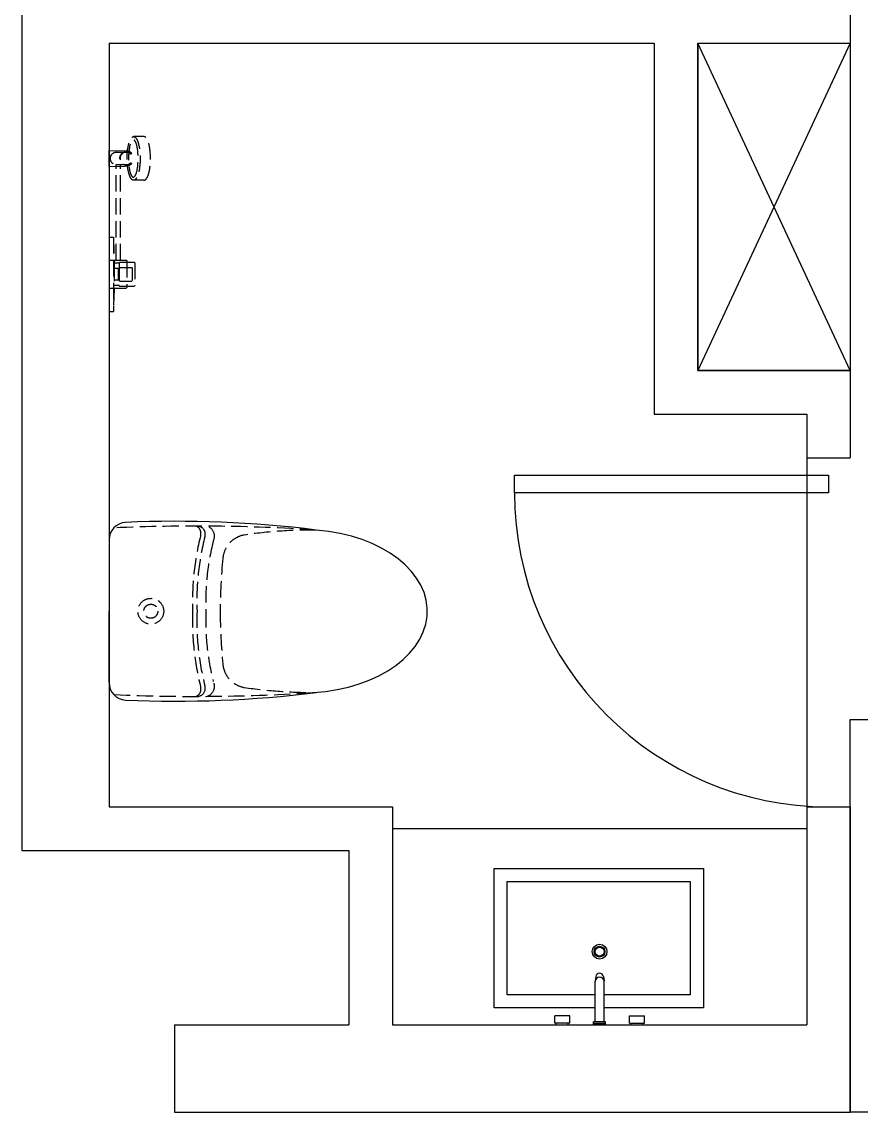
# Model space of a CAD drawing. Header units: inches. Extents: x 5086 to 8886, y 3507 to 12257.
# Drawn here: x 5086 to 7011, y 3507 to 6006 of the extents above; entities that cross this region are included whole.
import ezdxf
from ezdxf.enums import TextEntityAlignment as Align

# ---------------------------------------------------------------- set-up
doc = ezdxf.new("R2010")
doc.units = ezdxf.units.IN
doc.header["$MEASUREMENT"] = 0
doc.linetypes.add('DASH', pattern=[0.35, 0.25, -0.1])
doc.layers.add('B不可动建筑图层', color=6, linetype='Continuous')
doc.layers.add('J家具', color=4, linetype='Continuous')
doc.styles.add('J3_POT_3F$0$SIMPLEX', font='SIMPLEX.SHX')

# ---------------------------------------------------------------- blocks, each defined once
blk = doc.blocks.new('马桶')
at = {"layer": 'J家具'}
for p in [(106068924.8867195, 19878063.72881793), (106069251.8932388, 19878063.72881793)]:
    blk.add_line(p, (106069088.3899791, 19878063.72881793), dxfattribs=at)
at = {"layer": 'J家具', "color": 251, "linetype": 'DASH', "ltscale": 150}
for radius in [29.59999999999491, 16.0999999999949]:
    blk.add_circle((106069088.3899791, 19877967.82881793), radius, dxfattribs=at)
at = {"layer": 'J家具'}
for centre, radius, start, end in [((106068924.8867195, 19878023.72881793), 40, 90, 177.4001201459278), ((106069251.8932388, 19878023.72881793), 40, 2.599879854072262, 90), ((106071459.7054787, 19877908.62870278), 2577.430625442743, 177.4001201459278, 187.1335927827537), ((106066717.0744795, 19877908.62870278), 2577.430625442743, 352.8664072172463, 2.599879854072262)]:
    blk.add_arc(centre, radius, start, end, dxfattribs=at)
at = {"layer": 'J家具', "color": 251, "linetype": 'DASH', "ltscale": 150}
for centre, radius, start, end in [((106073204.7994488, 19877866.74690326), 4311.557639418545, 177.5288232131659, 183.6994298364682), ((106064971.9805095, 19877866.74690326), 4311.557639418545, 356.3005701635318, 2.471176786834167), ((106069064.719726, 19877270.36837444), 602.0259529689511, 87.7466827757412, 104.3815262887981), ((106069112.0602322, 19877270.36837444), 602.0259529689511, 75.61847371120191, 92.25331722425882), ((106068911.9684767, 19877861.78329343), 18.82640625686247, 174.0684535875131, 287.640681092439), ((106068909.9716963, 19877871.01231299), 18.24563168061875, 203.5276243584189, 286.6187377401774), ((106069064.719726, 19877270.36837444), 592.0259529689511, 87.7466827757412, 104.3815262887981), ((106069112.0602322, 19877270.36837444), 592.0259529689511, 75.61847371120191, 92.25331722425882), ((106069264.8114816, 19877861.78329343), 18.82640625686247, 252.359318907561, 5.931546412486909), ((106069266.8082619, 19877871.01231299), 18.24563168061875, 253.3812622598226, 336.472375641581), ((106068916.3864809, 19877845.88373968), 24.06500311679385, 198.0595505680589, 297.7967197460417), ((106069064.719726, 19877289.86837444), 552.0259529689511, 87.54246762145154, 104.3815262887981), ((106069112.0602322, 19877289.86837444), 552.0259529689511, 75.61847371120191, 92.45753237854846), ((106069260.3934774, 19877845.88373968), 24.06500311679385, 242.2032802539583, 341.9404494319411), ((106068972.7164998, 19877743.02009723), 60, 95.39205286826572, 169.5298907726917), ((106069096.5899791, 19876430.63259171), 1378.220620203237, 90.3408950449637, 95.39205286826572), ((106069080.1899791, 19876430.63259171), 1378.220620203237, 84.60794713173429, 89.65910495503631), ((106069204.0634585, 19877743.02009723), 60, 10.47010922730827, 84.60794713173429), ((106070001.8803152, 19877595.23612859), 1099.674638711141, 171.7030292777235, 180.348108070852), ((106068174.8996431, 19877595.23612859), 1099.674638711141, 359.6518919291481, 8.296970722276525)]:
    blk.add_arc(centre, radius, start, end, dxfattribs=at)
at = {"layer": 'J家具'}
blk.add_ellipse((106069088.3899791, 19877623.02881793), major_axis=(2.480000000000001e-13, 289.2999999999993), ratio=0.6481161424128226, start_param=1.570796326794896, end_param=4.592942117475062, dxfattribs=at)
blk = doc.blocks.new('淋浴')
at = {"layer": 'J家具', "linetype": 'DASH', "ltscale": 150, "extrusion": (-1.361813213239487e-08, 7.05684324181239e-19, 1)}
for p, q in [((106067685.7728081, 19878613.72881449, -1.157541231253197e-06), (106067685.7728081, 19878603.72881449, -1.157541231247993e-06)), ((106067855.7728081, 19878613.72881449, 1.157541231253373e-06), (106067685.7728081, 19878613.72881449, -1.157541231253197e-06)), ((106067855.7728081, 19878603.72881449, 1.157541231253373e-06), (106067685.7728081, 19878603.72881449, -1.157541231247993e-06)), ((106067738.7728081, 19878611.72881449, -4.357802282421879e-07), (106067740.7728081, 19878613.72881449, -4.085439639722209e-07)), ((106067738.7728081, 19878611.72881449, -4.357802282421879e-07), (106067738.7728081, 19878574.72881449, -4.357802282109629e-07)), ((106067800.7728081, 19878613.72881449, 4.085439639776013e-07), (106067740.7728081, 19878613.72881449, -4.085439639722209e-07)), ((106067745.2728081, 19878590.72881449, -3.472623693608922e-07), (106067745.2728081, 19878601.72881449, -3.472623693730352e-07)), ((106067757.2728081, 19878592.72881449, -1.838447837775197e-07), (106067757.2728081, 19878601.72881449, -1.838447837636419e-07)), ((106067784.2728081, 19878592.72881449, 1.838447837967778e-07), (106067757.2728081, 19878592.72881449, -1.838447837775197e-07)), ((106067758.2728081, 19878590.72881449, -1.702266516434036e-07), (106067758.2728081, 19878592.72881449, -1.702266516364647e-07)), ((106067783.2728081, 19878590.72881449, 1.702266516678659e-07), (106067783.2728081, 19878592.72881449, 1.702266516661312e-07)), ((106067784.2728081, 19878592.72881449, 1.838447837967778e-07), (106067784.2728081, 19878601.72881449, 1.838447837967778e-07)), ((106067796.2728081, 19878590.72881449, 3.472623693853545e-07), (106067796.2728081, 19878601.85479875, 3.472623693836198e-07)), ((106067800.7728081, 19878613.72881449, 4.085439639776013e-07), (106067802.7728081, 19878611.72881449, 4.357802282371599e-07)), ((106067802.7728081, 19878611.72881449, 4.357802282371599e-07), (106067802.7728081, 19878574.72881449, 4.357802282579766e-07)), ((106067855.7728081, 19878613.72881449, 1.157541231253373e-06), (106067855.7728081, 19878603.72881449, 1.157541231253373e-06)), ((106067740.7728081, 19878572.72881449, -4.085439639479348e-07), (106067738.7728081, 19878574.72881449, -4.357802282109629e-07)), ((106067800.7728081, 19878572.72881449, 4.085439640001527e-07), (106067740.7728081, 19878572.72881449, -4.085439639479348e-07)), ((106067744.2728081, 19878590.72881449, -3.608805014915388e-07), (106067743.2728081, 19878589.72881449, -3.744986336325938e-07)), ((106067743.2728081, 19878589.72881449, -3.744986336325938e-07), (106067743.2728081, 19878555.72881449, -3.744986335961646e-07)), ((106067797.2728081, 19878590.72881449, 3.608805015212053e-07), (106067744.2728081, 19878590.72881449, -3.608805014915388e-07)), ((106067755.2728081, 19878589.72881449, -2.110810480492213e-07), (106067756.2728081, 19878590.72881449, -1.974629159081663e-07)), ((106067755.2728081, 19878589.72881449, -2.110810480492213e-07), (106067755.2728081, 19878561.72881449, -2.110810480249352e-07)), ((106067785.2728081, 19878590.72881449, 1.974629159291592e-07), (106067756.2728081, 19878590.72881449, -1.974629159081663e-07)), ((106067785.2728081, 19878590.72881449, 1.974629159291592e-07), (106067786.2728081, 19878589.72881449, 2.110810480598059e-07)), ((106067786.2728081, 19878589.72881449, 2.110810480598059e-07), (106067786.2728081, 19878561.72881449, 2.110810480892962e-07)), ((106067797.2728081, 19878590.72881449, 3.608805015212053e-07), (106067798.2728081, 19878589.72881449, 3.744986336570562e-07)), ((106067798.2728081, 19878589.72881449, 3.744986336570562e-07), (106067798.2728081, 19878555.72881449, 3.744986336813423e-07)), ((106067802.7728081, 19878574.72881449, 4.357802282579766e-07), (106067800.7728081, 19878572.72881449, 4.085439640001527e-07)), ((106067744.2728081, 19878554.72881449, -3.608805014741916e-07), (106067743.2728081, 19878555.72881449, -3.744986335961646e-07)), ((106067797.2728081, 19878554.72881449, 3.608805015506956e-07), (106067744.2728081, 19878554.72881449, -3.608805014741916e-07)), ((106067756.2728081, 19878560.72881449, -1.974629158821455e-07), (106067755.2728081, 19878561.72881449, -2.110810480249352e-07)), ((106067785.2728081, 19878560.72881449, 1.974629159482412e-07), (106067756.2728081, 19878560.72881449, -1.974629158821455e-07)), ((106067786.2728081, 19878561.72881449, 2.110810480892962e-07), (106067785.2728081, 19878560.72881449, 1.974629159482412e-07)), ((106067798.2728081, 19878555.72881449, 3.744986336813423e-07), (106067797.2728081, 19878554.72881449, 3.608805015506956e-07))]:
    blk.add_line(p, q, dxfattribs=at)
at = {"layer": 'J家具', "linetype": 'DASH', "ltscale": 150, "extrusion": (-1.361813213239487e-08, 7.05684324181239e-19, 1), "elevation": -1.444444917358644}
for points in [[(106067855.7728082, 19878603.72881453), (106067792.2728082, 19878601.72881453), (106067737.3409702, 19878601.72881453), (106067685.7728082, 19878603.72881453)], [(106067802.7728082, 19878597.20276107), (106068022.2427833, 19878597.20276107)], [(106068017.7728082, 19878613.72881453), (106068019.0022551, 19878574.20226029)], [(106068017.7728082, 19878613.72881453), (106068054.7728082, 19878613.72881453)], [(106068022.2426974, 19878597.15367647), (106068022.2426974, 19878571.69853683)], [(106068050.2882143, 19878597.15367647), (106068050.2882143, 19878571.60362699)], [(106068054.7728082, 19878613.72881453), (106068053.5433612, 19878574.20226029)], [(106067802.7728082, 19878587.20276107), (106068022.2426974, 19878587.20276107)], [(106067986.2728082, 19878533.51827705), (106067986.2728082, 19878557.25800571)], [(106068026.5797375, 19878563.72881453), (106068024.5420301, 19878561.52705423)], [(106068045.9658788, 19878563.72881453), (106068048.0035863, 19878561.52705423)], [(106068086.2728082, 19878533.51827705), (106068086.2728082, 19878557.25800571)]]:
    blk.add_lwpolyline(points, dxfattribs=at)
at = {"layer": 'J家具', "linetype": 'DASH', "ltscale": 150, "extrusion": (-1.361813213239487e-08, 7.05684324181239e-19, 1)}
for centre, radius, start, end in [((106068036.2654558, 19878597.15367647, -1.444444917358644), 14.02275843491949, 357.7558055421019, 180), ((106068036.2728082, 19878574.20226029, -1.444444917358644), 17.2705530769017, 180, 227.2160443916673), ((106068036.2728082, 19878574.20226029, -1.444444917358644), 15.2705530769017, 312.7839556083327, 227.2160443916673), ((106068036.2728082, 19878574.20226029, -1.444444917358644), 14.2705530769017, 312.7839556083327, 227.2160443916673), ((106068036.2728082, 19878574.20226029, -1.444444917358644), 17.2705530769017, 312.7839556083327, 0)]:
    blk.add_arc(centre, radius, start, end, dxfattribs=at)
at = {"layer": 'J家具', "linetype": 'DASH', "ltscale": 150, "extrusion": (-1.361813213239487e-08, 7.056843707285856e-19, 0.9999999999999999)}
blk.add_ellipse((106068036.2728081, 19878557.25800567, 3.615614081188113e-06), major_axis=(-50.00000000032252, -7.731773554780967e-10, -6.809066066241355e-07), ratio=0.2988951073090434, start_param=4.712388980383364, end_param=10.99557428756295, dxfattribs=at)
at = {"layer": 'J家具', "linetype": 'DASH', "ltscale": 150, "extrusion": (1.361813213239487e-08, -7.056844464610114e-19, -0.9999999999999999)}
blk.add_ellipse((106068036.2728081, 19878557.9336527, 3.615614081198521e-06), major_axis=(-42.86341979958053, 3.963083300880512e-10, -5.83719714476998e-07), ratio=0.2572423080088106, start_param=-1.570796326783005, end_param=4.71238898039658, dxfattribs=at)
at = {"layer": 'J家具', "linetype": 'DASH', "ltscale": 150, "extrusion": (-1.361813213239487e-08, 7.05684491438996e-19, 0.9999999999999999)}
blk.add_ellipse((106068036.2728081, 19878533.51827701, 3.615614081208929e-06), major_axis=(-50.00000000024951, -1.368863356006226e-10, -6.809066066231413e-07), ratio=0.2988951073141109, start_param=2.40334e-11, end_param=3.141592653613826, dxfattribs=at)
blk = doc.blocks.new('台盆')
at = {"layer": 'J家具', "extrusion": (-7.056851580513353e-19, -1.361813213239487e-08, 1)}
for p, q in [((106070267.7206583, 19877457.30030238, 9.338155826047606e-07), (106070267.7207546, 19877491.58601742, 1.400722980281904e-06)), ((106070284.1778978, 19877491.58597117, 1.400722350476669e-06), (106070267.7207546, 19877491.58601742, 1.400722980281904e-06)), ((106070284.1778015, 19877457.30025612, 9.338149527943207e-07), (106070284.1778978, 19877491.58597117, 1.400722350476669e-06)), ((106070288.292174, 19877488.15738811, 1.354031453262156e-06), (106070284.1778882, 19877488.15739966, 1.354031610709128e-06)), ((106070284.1778015, 19877457.30025612, 9.338149527943207e-07), (106070267.7206583, 19877457.30030238, 9.338155826047606e-07)), ((106070288.2920969, 19877460.72881607, 9.805055351079506e-07), (106070284.1778111, 19877460.72882763, 9.8050569257227e-07)), ((106070177.3890598, 19877397.56383467, 1.203164721394478e-07), (106070187.491921, 19877398.92298973, 1.38825625431091e-07)), ((106070281.4347805, 19877399.01456431, 1.400727001124591e-07), (106070188.8633499, 19877399.01482445, 1.400762428011709e-07)), ((106070281.4347901, 19877402.4431358, 1.867634398747958e-07), (106070281.434713, 19877375.01453171, -1.867629150567596e-07)), ((106070288.2919331, 19877402.44311653, 1.86763177454502e-07), (106070281.4347901, 19877402.4431358, 1.867634398747958e-07)), ((106070284.8633616, 19877402.44312618, 1.867633086724552e-07), (106070284.8632845, 19877375.01452206, -1.867630462521613e-07)), ((106070288.2919331, 19877402.44311653, 1.86763177454502e-07), (106070288.2918561, 19877375.01451244, -1.86763177454502e-07)), ((106070177.3890102, 19877379.89444971, -1.203075469021625e-07), (106070187.4918637, 19877378.53523785, -1.388174734641423e-07)), ((106070281.4347227, 19877378.44313528, -1.400717385066641e-07), (106070188.8632921, 19877378.44339542, -1.400681958092787e-07)), ((106070288.2918561, 19877375.01451244, -1.86763177454502e-07), (106070281.434713, 19877375.01453171, -1.867629150567596e-07)), ((106070267.7202729, 19877320.15744222, -9.338140080847324e-07), (106070267.7201765, 19877285.87172717, -1.40072140576708e-06)), ((106070284.1774161, 19877320.15739596, -9.338146379055806e-07), (106070267.7202729, 19877320.15744222, -9.338140080847324e-07)), ((106070284.1774161, 19877320.15739596, -9.338146379055806e-07), (106070284.1773197, 19877285.87168093, -1.400722035568847e-06)), ((106070288.2916923, 19877316.72881291, -9.805055351287673e-07), (106070284.1774064, 19877316.72882446, -9.805053776817951e-07)), ((106070284.1773197, 19877285.87168093, -1.400722035568847e-06), (106070267.7201765, 19877285.87172717, -1.40072140576708e-06)), ((106070288.2916152, 19877289.30024086, -1.354031453274299e-06), (106070284.1773294, 19877289.30025243, -1.354031295818653e-06))]:
    blk.add_line(p, q, dxfattribs=at)
for points, elevation in [([(106070249.366069, 19877378.44322545), (106070249.366069, 19877146.86847382), (106069929.5062218, 19877146.86847382), (106069929.5062218, 19877626.86681656), (106070249.366069, 19877626.86681656), (106070249.366069, 19877399.01465448)], -0.2706929043755653), ([(106070219.366069, 19877378.44330977), (106070219.366069, 19877176.86847382), (106069959.5062218, 19877176.86847382), (106069959.5062218, 19877596.86681656), (106070219.366069, 19877596.86681656), (106070219.366069, 19877399.01473878)], -0.270692904375565)]:
    blk.add_lwpolyline(points, dxfattribs=dict(at, elevation=elevation))
for radius in [16.89600037203798, 12.28800027057308, 10.28571451219845]:
    blk.add_circle((106070120.2917024, 19877388.72975874, -0.2706929043755651), radius, dxfattribs=at)
for centre, radius, start, end in [((106070178.5776064, 19877388.72913891, -0.2706929062308251), 8.914285910571994, 97.66209410139184, 262.3375837464927), ((106070188.8633209, 19877388.72911, -0.2706929062308252), 10.28571451219845, 89.99983863678086, 269.9998386367809)]:
    blk.add_arc(centre, radius, start, end, dxfattribs=at)
blk = doc.blocks.new('J3_POT_3F$0$_dblk')
blk.add_lwpolyline([(-0.45, 0), (-0.3999999999999999, 0), (-0.3999999999999999, -0.8999999999999999), (-0.45, -0.8999999999999999)], close=True)
blk.add_arc((-0.3999999999999999, 0), 0.8999999999999999, 270, 0)
at = {"layer": 'B不可动建筑图层', "style": 'J3_POT_3F$0$SIMPLEX', "flags": 9}
blk.add_attdef('A', text='', height=1, dxfattribs=at).set_placement((0, 0), align=Align.MIDDLE)
blk = doc.blocks.new('不可动建筑图层')
at = {"layer": 'B不可动建筑图层', "color": 6}
for p, q in [((-1900, 7250.000000003725), (-1900, 600)), ((0, 2550), (0, 2450)), ((-1700, 2450), (-1700, 700)), ((-1700, 2450), (-450, 2450)), ((-450, 2450), (-450, 1600)), ((-350, 2450), (0, 2450)), ((-350, 2450), (-350, 1700)), ((-350, 1700), (0, 1700)), ((0, 1700), (0, 1500)), ((-450, 1600), (-100, 1600)), ((-100, 1600), (-100, 1500)), ((-100, 1500), (-100, 700)), ((-100, 1500), (0, 1500)), ((-1700, 700), (-1050, 700)), ((-1050, 700), (-1050, 200)), ((-100, 700), (-100, 200)), ((-100, 700), (0, 700)), ((0, 700), (0, 0)), ((-1900, 600), (-1150, 600)), ((-1150, 600), (-1150, 200)), ((-1550, 200), (-1150, 200)), ((-1550, 200), (-1550, 0)), ((-1050, 200), (-100, 200)), ((-1550, 0), (0, 0))]:
    blk.add_line(p, q, dxfattribs=at)
blk.add_lwpolyline([(0, 0), (0, 900), (50, 900), (50, 0)], close=True, dxfattribs=at)
at = {"layer": 'B不可动建筑图层', "color": 6, "xscale": 800, "yscale": 800, "zscale": 800, "rotation": 270}
blk.add_blockref('J3_POT_3F$0$_dblk', (-50, 1100), dxfattribs=at)

msp = doc.modelspace()

# ---------------------------------------------------------------- linework, layer by layer
at = {"layer": 'B不可动建筑图层'}
for p, q in [((6885.638133754956, 5006.957867358378), (6985.638133754956, 5006.957867358378)), ((6885.638133754956, 4206.957867358378), (6985.638133754956, 4206.957867358378))]:
    msp.add_line(p, q, dxfattribs=at)
at = {"layer": 'J家具', "color": 251, "ltscale": 150}
for p, q in [((6985.638133754956, 5206.957867358378), (6635.638133754956, 5956.957867358378)), ((6985.638133754956, 5956.957867358378), (6635.638133754956, 5206.957867358378))]:
    msp.add_line(p, q, dxfattribs=at)
at = {"layer": 'J家具'}
msp.add_line((5935.638133754956, 4156.957867358378), (6885.638133754956, 4156.957867358378), dxfattribs=at)
msp.add_lwpolyline([(6635.638133754956, 5956.957867358378), (6985.638133754956, 5956.957867358378), (6985.638133754956, 5206.957867358378), (6635.638133754956, 5206.957867358378)], close=True, dxfattribs=at)

# ---------------------------------------------------------------- block references
at = {"linetype": 'Continuous', "rotation": 90}
msp.add_blockref('淋浴', (19883899.36694825, -106062343.2362774), dxfattribs=at)
at = {"layer": 'B不可动建筑图层'}
msp.add_blockref('不可动建筑图层', (6985.63813374004, 3506.957867358378), dxfattribs=at)
at = {"layer": 'J家具'}
for name, p, rotation in [('马桶', (19883349.36695168, -106064433.2013444), 90), ('台盆', (-19870978.09068071, 106073995.2497108), 270)]:
    msp.add_blockref(name, p, dxfattribs=dict(at, rotation=rotation))

doc.saveas('drawing.dxf')
